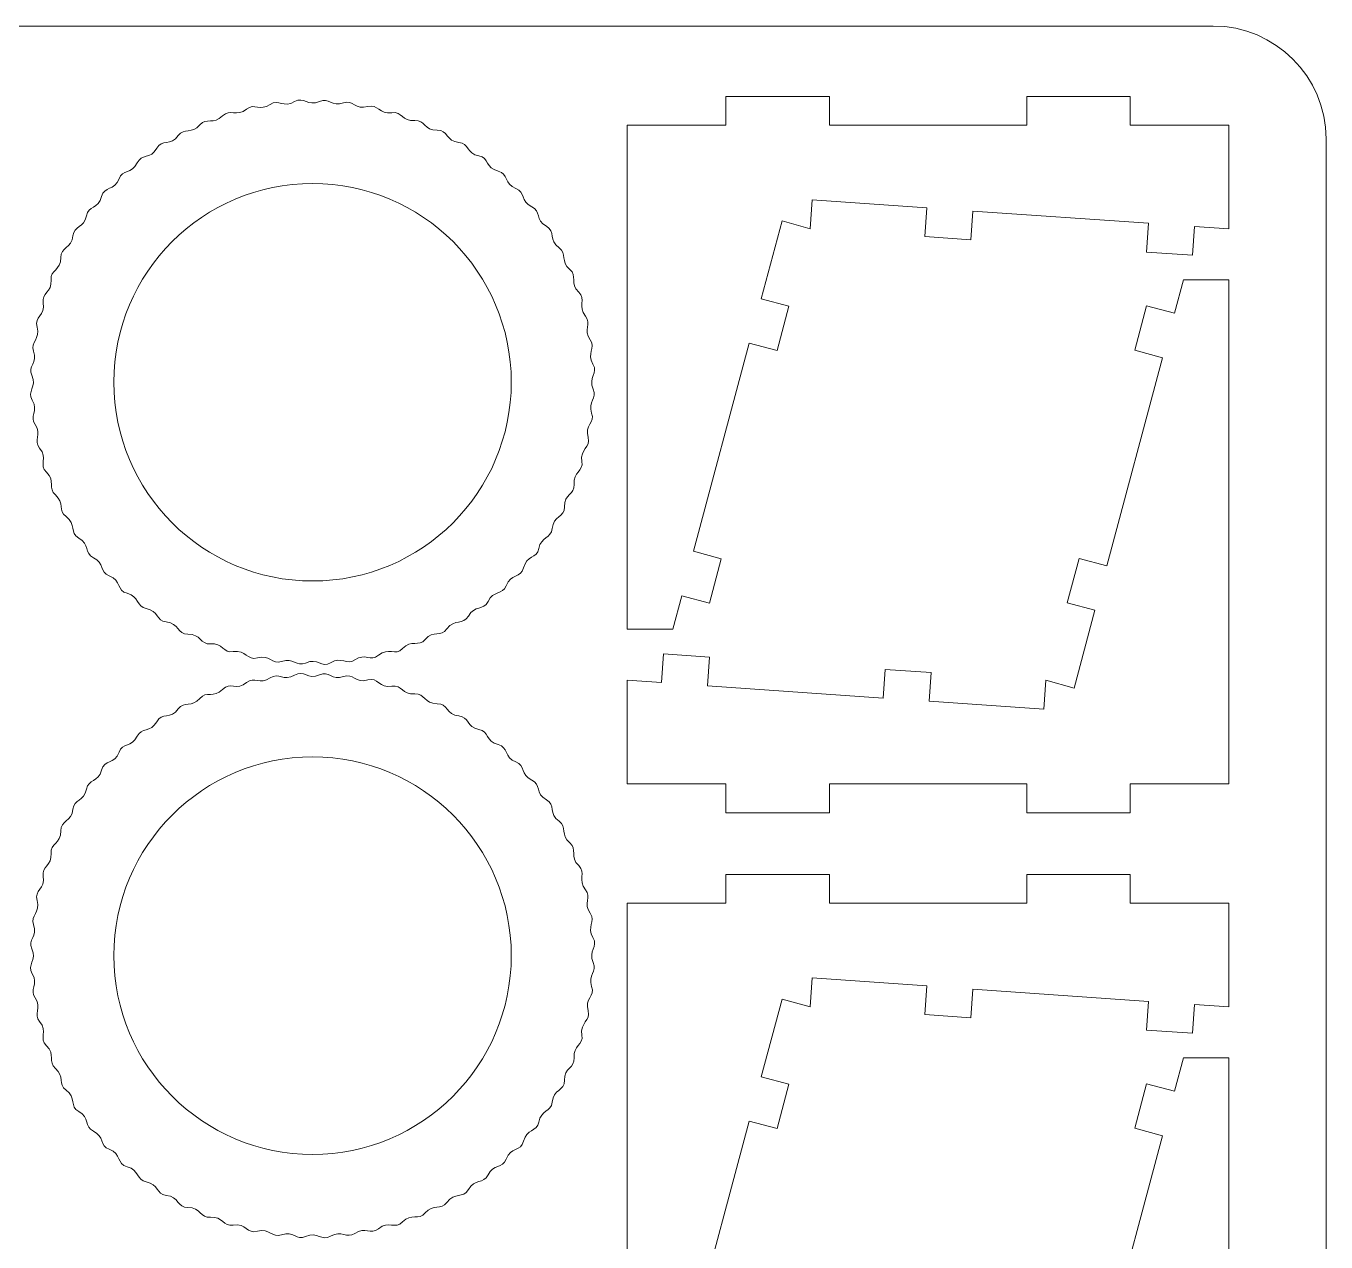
# Model space of a CAD drawing. Header units: centimetres. Extents: x -115 to 36, y 62 to 130.
# Drawn here: x -92.77 to -78.35, y 116.61 to 130.08 of the extents above; entities that cross this region are included whole.
import ezdxf

# ---------------------------------------------------------------- set-up
doc = ezdxf.new("R2010")
doc.units = ezdxf.units.CM
doc.header["$MEASUREMENT"] = 0
doc.layers.add('Camada 1', color=7, linetype='Continuous')

msp = doc.modelspace()

# ---------------------------------------------------------------- linework, layer by layer
at = {"layer": 'Camada 1', "lineweight": 9}
for points, knots in [([(-114.586, 128.83106), (-114.586, 129.51825), (-114.02377, 130.08052), (-113.33658, 130.08052), (-113.33658, 130.08052), (-113.33658, 130.08052), (-79.60186, 130.08052), (-79.60186, 130.08052), (-79.60186, 130.08052), (-78.91467, 130.08052), (-78.3524, 129.51825), (-78.3524, 128.83106), (-78.3524, 128.83106), (-78.3524, 128.83106), (-78.3524, 76.35485), (-78.3524, 76.35485), (-78.3524, 76.35485), (-78.3524, 75.66762), (-78.91467, 75.1054), (-79.60186, 75.1054), (-79.60186, 75.1054), (-79.60186, 75.1054), (-113.33658, 75.1054), (-113.33658, 75.1054), (-113.33658, 75.1054), (-114.02377, 75.1054), (-114.586, 75.66762), (-114.586, 76.35485), (-114.586, 76.35485), (-114.586, 76.35485), (-114.586, 128.83106), (-114.586, 128.83106)], [0, 0, 0, 0, 0.11111111, 0.11111111, 0.11111111, 0.11111111, 0.22222222, 0.22222222, 0.22222222, 0.22222222, 0.33333333, 0.33333333, 0.33333333, 0.33333333, 0.44444444, 0.44444444, 0.44444444, 0.44444444, 0.55555556, 0.55555556, 0.55555556, 0.55555556, 0.66666667, 0.66666667, 0.66666667, 0.66666667, 0.77777778, 0.77777778, 0.77777778, 0.77777778, 1, 1, 1, 1]), ([(-92.48792, 127.2658), (-92.49752, 127.37977), (-92.37721, 127.37175), (-92.38047, 127.51479), (-92.38047, 127.51479), (-92.38321, 127.63487), (-92.25832, 127.61116), (-92.24468, 127.75639), (-92.24468, 127.75639), (-92.23403, 127.86987), (-92.12094, 127.83966), (-92.09603, 127.97768), (-92.09603, 127.97768), (-92.07561, 128.09084), (-91.96167, 128.05066), (-91.92785, 128.19018), (-91.92785, 128.19018), (-91.89947, 128.30725), (-91.78478, 128.25171), (-91.73417, 128.38852), (-91.73417, 128.38852), (-91.69464, 128.49537), (-91.593, 128.43708), (-91.5333, 128.56389), (-91.5333, 128.56389), (-91.48436, 128.66783), (-91.38452, 128.59969), (-91.31581, 128.72568), (-91.31581, 128.72568), (-91.2583, 128.83113), (-91.16185, 128.74844), (-91.0773, 128.86731), (-91.0773, 128.86731), (-91.01145, 128.95989), (-90.92866, 128.87781), (-90.83795, 128.9847), (-90.83795, 128.9847), (-90.7638, 129.07207), (-90.68486, 128.98073), (-90.58604, 129.08446), (-90.58604, 129.08446), (-90.50304, 129.17159), (-90.43144, 129.0663), (-90.31911, 129.15944), (-90.31911, 129.15944), (-90.23167, 129.23195), (-90.17262, 129.13128), (-90.05739, 129.21099), (-90.05739, 129.21099), (-89.96325, 129.27611), (-89.91055, 129.16773), (-89.78826, 129.2422), (-89.78826, 129.2422), (-89.68544, 129.30481), (-89.64368, 129.1845), (-89.5111, 129.24545), (-89.5111, 129.24545), (-89.40831, 129.2927), (-89.37602, 129.18041), (-89.24498, 129.22748), (-89.24498, 129.22748), (-89.13719, 129.2662), (-89.11429, 129.14779), (-88.97674, 129.18807), (-88.97674, 129.18807), (-88.86149, 129.22182), (-88.85182, 129.09493), (-88.70825, 129.11943), (-88.70825, 129.11943), (-88.59596, 129.13859), (-88.59562, 129.02144), (-88.45596, 129.03316), (-88.45596, 129.03316), (-88.3419, 129.04273), (-88.34998, 128.9224), (-88.20701, 128.92571), (-88.20701, 128.92571), (-88.08687, 128.92849), (-88.11056, 128.80352), (-87.96537, 128.78996), (-87.96537, 128.78996), (-87.852, 128.77937), (-87.88216, 128.66625), (-87.74408, 128.64132), (-87.74408, 128.64132), (-87.63099, 128.6209), (-87.67102, 128.50692), (-87.53153, 128.47309), (-87.53153, 128.47309), (-87.41448, 128.4447), (-87.47008, 128.33012), (-87.3332, 128.27941), (-87.3332, 128.27941), (-87.22632, 128.23981), (-87.28477, 128.13831), (-87.15783, 128.07854), (-87.15783, 128.07854), (-87.05397, 128.02964), (-87.12198, 127.92971), (-86.99608, 127.86105), (-86.99608, 127.86105), (-86.89062, 127.80354), (-86.97333, 127.70713), (-86.85441, 127.62255), (-86.85441, 127.62255), (-86.76195, 127.55679), (-86.84388, 127.47384), (-86.73706, 127.38315), (-86.73706, 127.38315), (-86.64959, 127.30888), (-86.74111, 127.23019), (-86.6373, 127.13128), (-86.6373, 127.13128), (-86.55023, 127.04832), (-86.65546, 126.97657), (-86.56232, 126.86435), (-86.56232, 126.86435), (-86.48974, 126.7769), (-86.59056, 126.71799), (-86.51077, 126.60263), (-86.51077, 126.60263), (-86.44561, 126.50841), (-86.55405, 126.45588), (-86.47956, 126.33351), (-86.47956, 126.33351), (-86.41695, 126.23066), (-86.53726, 126.18895), (-86.47631, 126.05635), (-86.47631, 126.05635), (-86.429, 125.95344), (-86.54137, 125.92144), (-86.49428, 125.79018), (-86.49428, 125.79018), (-86.45564, 125.68246), (-86.57379, 125.6594), (-86.53365, 125.52195), (-86.53365, 125.52195), (-86.49995, 125.40656), (-86.62685, 125.39724), (-86.60233, 125.25354), (-86.60233, 125.25354), (-86.58315, 125.14113), (-86.70034, 125.14106), (-86.6886, 125.00116), (-86.6886, 125.00116), (-86.67903, 124.88716), (-86.79919, 124.89531), (-86.79601, 124.75221), (-86.79601, 124.75221), (-86.79334, 124.63207), (-86.91824, 124.65582), (-86.9318, 124.51066), (-86.9318, 124.51066), (-86.9424, 124.39713), (-87.05556, 124.42747), (-87.08044, 124.28932), (-87.08044, 124.28932), (-87.10079, 124.17633), (-87.21485, 124.21624), (-87.24866, 124.07678), (-87.24866, 124.07678), (-87.27701, 123.95984), (-87.39178, 124.01522), (-87.44235, 123.87849), (-87.44235, 123.87849), (-87.4819, 123.77153), (-87.58332, 123.83012), (-87.64317, 123.70311), (-87.64317, 123.70311), (-87.69214, 123.59919), (-87.79191, 123.66733), (-87.86071, 123.54132), (-87.86071, 123.54132), (-87.91825, 123.43594), (-88.01459, 123.51861), (-88.09917, 123.39969), (-88.09917, 123.39969), (-88.16495, 123.3072), (-88.24783, 123.3892), (-88.33861, 123.2823), (-88.33861, 123.2823), (-88.41285, 123.19487), (-88.49143, 123.28644), (-88.59048, 123.18254), (-88.59048, 123.18254), (-88.67347, 123.09548), (-88.74507, 123.20072), (-88.85741, 123.10757), (-88.85741, 123.10757), (-88.94488, 123.03504), (-89.00375, 123.1358), (-89.11913, 123.05602), (-89.11913, 123.05602), (-89.21333, 122.99088), (-89.26581, 123.09936), (-89.38825, 123.02481), (-89.38825, 123.02481), (-89.49098, 122.96225), (-89.53273, 123.08245), (-89.66541, 123.02155), (-89.66541, 123.02155), (-89.76838, 122.97429), (-89.80019, 123.08666), (-89.93154, 123.03952), (-89.93154, 123.03952), (-90.03922, 123.00087), (-90.06244, 123.11906), (-90.19977, 123.07894), (-90.19977, 123.07894), (-90.31517, 123.04523), (-90.32448, 123.17208), (-90.46822, 123.14757), (-90.46822, 123.14757), (-90.58058, 123.12841), (-90.58061, 123.2455), (-90.72056, 123.23384), (-90.72056, 123.23384), (-90.83464, 123.22434), (-90.82655, 123.34455), (-90.96955, 123.34129), (-90.96955, 123.34129), (-91.08965, 123.33855), (-91.06588, 123.46345), (-91.2111, 123.47708), (-91.2111, 123.47708), (-91.32462, 123.48774), (-91.29423, 123.60079), (-91.4324, 123.62568), (-91.4324, 123.62568), (-91.54541, 123.64604), (-91.50552, 123.7601), (-91.64494, 123.79391), (-91.64494, 123.79391), (-91.76197, 123.82229), (-91.7064, 123.93695), (-91.84327, 123.98759), (-91.84327, 123.98759), (-91.95017, 124.02714), (-91.89174, 124.12869), (-92.01864, 124.18846), (-92.01864, 124.18846), (-92.12257, 124.23741), (-92.05445, 124.33721), (-92.18044, 124.40595), (-92.18044, 124.40595), (-92.28581, 124.46344), (-92.20311, 124.55979), (-92.32207, 124.64442), (-92.32207, 124.64442), (-92.41459, 124.71024), (-92.33248, 124.79301), (-92.43946, 124.88385), (-92.43946, 124.88385), (-92.52685, 124.95806), (-92.43534, 125.03667), (-92.53922, 125.13572), (-92.53922, 125.13572), (-92.62626, 125.21871), (-92.52098, 125.29031), (-92.61419, 125.40265), (-92.61419, 125.40265), (-92.68675, 125.4901), (-92.58591, 125.54893), (-92.66574, 125.66437), (-92.66574, 125.66437), (-92.73085, 125.75853), (-92.62243, 125.81123), (-92.69695, 125.93354), (-92.69695, 125.93354), (-92.75956, 126.0363), (-92.6392, 126.07818), (-92.70017, 126.21066), (-92.70017, 126.21066), (-92.74755, 126.31361), (-92.63507, 126.3454), (-92.68224, 126.47678), (-92.68224, 126.47678), (-92.72091, 126.58449), (-92.60264, 126.60747), (-92.64282, 126.74506), (-92.64282, 126.74506), (-92.67649, 126.86037), (-92.54973, 126.86965), (-92.57419, 127.01351), (-92.57419, 127.01351), (-92.59329, 127.12588), (-92.47623, 127.12588), (-92.48792, 127.2658)], [0, 0, 0, 0, 0.01369863, 0.01369863, 0.01369863, 0.01369863, 0.02739726, 0.02739726, 0.02739726, 0.02739726, 0.04109589, 0.04109589, 0.04109589, 0.04109589, 0.05479452, 0.05479452, 0.05479452, 0.05479452, 0.06849315, 0.06849315, 0.06849315, 0.06849315, 0.08219178, 0.08219178, 0.08219178, 0.08219178, 0.09589041, 0.09589041, 0.09589041, 0.09589041, 0.10958904, 0.10958904, 0.10958904, 0.10958904, 0.12328767, 0.12328767, 0.12328767, 0.12328767, 0.1369863, 0.1369863, 0.1369863, 0.1369863, 0.15068493, 0.15068493, 0.15068493, 0.15068493, 0.16438356, 0.16438356, 0.16438356, 0.16438356, 0.17808219, 0.17808219, 0.17808219, 0.17808219, 0.19178082, 0.19178082, 0.19178082, 0.19178082, 0.20547945, 0.20547945, 0.20547945, 0.20547945, 0.21917808, 0.21917808, 0.21917808, 0.21917808, 0.23287671, 0.23287671, 0.23287671, 0.23287671, 0.24657534, 0.24657534, 0.24657534, 0.24657534, 0.26027397, 0.26027397, 0.26027397, 0.26027397, 0.2739726, 0.2739726, 0.2739726, 0.2739726, 0.28767123, 0.28767123, 0.28767123, 0.28767123, 0.30136986, 0.30136986, 0.30136986, 0.30136986, 0.31506849, 0.31506849, 0.31506849, 0.31506849, 0.32876712, 0.32876712, 0.32876712, 0.32876712, 0.34246575, 0.34246575, 0.34246575, 0.34246575, 0.35616438, 0.35616438, 0.35616438, 0.35616438, 0.36986301, 0.36986301, 0.36986301, 0.36986301, 0.38356164, 0.38356164, 0.38356164, 0.38356164, 0.39726027, 0.39726027, 0.39726027, 0.39726027, 0.4109589, 0.4109589, 0.4109589, 0.4109589, 0.42465753, 0.42465753, 0.42465753, 0.42465753, 0.43835616, 0.43835616, 0.43835616, 0.43835616, 0.45205479, 0.45205479, 0.45205479, 0.45205479, 0.46575342, 0.46575342, 0.46575342, 0.46575342, 0.47945205, 0.47945205, 0.47945205, 0.47945205, 0.49315068, 0.49315068, 0.49315068, 0.49315068, 0.50684932, 0.50684932, 0.50684932, 0.50684932, 0.52054795, 0.52054795, 0.52054795, 0.52054795, 0.53424658, 0.53424658, 0.53424658, 0.53424658, 0.54794521, 0.54794521, 0.54794521, 0.54794521, 0.56164384, 0.56164384, 0.56164384, 0.56164384, 0.57534247, 0.57534247, 0.57534247, 0.57534247, 0.5890411, 0.5890411, 0.5890411, 0.5890411, 0.60273973, 0.60273973, 0.60273973, 0.60273973, 0.61643836, 0.61643836, 0.61643836, 0.61643836, 0.63013699, 0.63013699, 0.63013699, 0.63013699, 0.64383562, 0.64383562, 0.64383562, 0.64383562, 0.65753425, 0.65753425, 0.65753425, 0.65753425, 0.67123288, 0.67123288, 0.67123288, 0.67123288, 0.68493151, 0.68493151, 0.68493151, 0.68493151, 0.69863014, 0.69863014, 0.69863014, 0.69863014, 0.71232877, 0.71232877, 0.71232877, 0.71232877, 0.7260274, 0.7260274, 0.7260274, 0.7260274, 0.73972603, 0.73972603, 0.73972603, 0.73972603, 0.75342466, 0.75342466, 0.75342466, 0.75342466, 0.76712329, 0.76712329, 0.76712329, 0.76712329, 0.78082192, 0.78082192, 0.78082192, 0.78082192, 0.79452055, 0.79452055, 0.79452055, 0.79452055, 0.80821918, 0.80821918, 0.80821918, 0.80821918, 0.82191781, 0.82191781, 0.82191781, 0.82191781, 0.83561644, 0.83561644, 0.83561644, 0.83561644, 0.84931507, 0.84931507, 0.84931507, 0.84931507, 0.8630137, 0.8630137, 0.8630137, 0.8630137, 0.87671233, 0.87671233, 0.87671233, 0.87671233, 0.89041096, 0.89041096, 0.89041096, 0.89041096, 0.90410959, 0.90410959, 0.90410959, 0.90410959, 0.91780822, 0.91780822, 0.91780822, 0.91780822, 0.93150685, 0.93150685, 0.93150685, 0.93150685, 0.94520548, 0.94520548, 0.94520548, 0.94520548, 0.95890411, 0.95890411, 0.95890411, 0.95890411, 0.97260274, 0.97260274, 0.97260274, 0.97260274, 1, 1, 1, 1]), ([(-84.74623, 126.56569), (-84.74623, 126.56569), (-85.36419, 124.25949), (-85.36419, 124.25949), (-85.36419, 124.25949), (-85.36419, 124.25949), (-85.05646, 124.17702), (-85.05646, 124.17702), (-85.05646, 124.17702), (-85.05646, 124.17702), (-85.1884, 123.68462), (-85.1884, 123.68462), (-85.1884, 123.68462), (-85.1884, 123.68462), (-85.49614, 123.76708), (-85.49614, 123.76708), (-85.49614, 123.76708), (-85.49614, 123.76708), (-85.59509, 123.39782), (-85.59509, 123.39782), (-85.59509, 123.39782), (-85.59509, 123.39782), (-86.10006, 123.39782), (-86.10006, 123.39782), (-86.10006, 123.39782), (-86.10006, 123.39782), (-86.10006, 128.98244), (-86.10006, 128.98244), (-86.10006, 128.98244), (-86.10006, 128.98244), (-85.00584, 128.98244), (-85.00584, 128.98244), (-85.00584, 128.98244), (-85.00584, 128.98244), (-85.00584, 129.30104), (-85.00584, 129.30104), (-85.00584, 129.30104), (-85.00584, 129.30104), (-83.85885, 129.30104), (-83.85885, 129.30104), (-83.85885, 129.30104), (-83.85885, 129.30104), (-83.85885, 128.98244), (-83.85885, 128.98244), (-83.85885, 128.98244), (-83.85885, 128.98244), (-81.67037, 128.98244), (-81.67037, 128.98244), (-81.67037, 128.98244), (-81.67037, 128.98244), (-81.67037, 129.30104), (-81.67037, 129.30104), (-81.67037, 129.30104), (-81.67037, 129.30104), (-80.52338, 129.30104), (-80.52338, 129.30104), (-80.52338, 129.30104), (-80.52338, 129.30104), (-80.52338, 128.98244), (-80.52338, 128.98244), (-80.52338, 128.98244), (-80.52338, 128.98244), (-79.42917, 128.98244), (-79.42917, 128.98244), (-79.42917, 128.98244), (-79.42917, 128.98244), (-79.42917, 127.83177), (-79.42917, 127.83177), (-79.42917, 127.83177), (-79.42917, 127.83177), (-79.81052, 127.85846), (-79.81052, 127.85846), (-79.81052, 127.85846), (-79.81052, 127.85846), (-79.83277, 127.54061), (-79.83277, 127.54061), (-79.83277, 127.54061), (-79.83277, 127.54061), (-80.34129, 127.57618), (-80.34129, 127.57618), (-80.34129, 127.57618), (-80.34129, 127.57618), (-80.31904, 127.89402), (-80.31904, 127.89402), (-80.31904, 127.89402), (-80.31904, 127.89402), (-82.26859, 128.03032), (-82.26859, 128.03032), (-82.26859, 128.03032), (-82.26859, 128.03032), (-82.29079, 127.71252), (-82.29079, 127.71252), (-82.29079, 127.71252), (-82.29079, 127.71252), (-82.79935, 127.74808), (-82.79935, 127.74808), (-82.79935, 127.74808), (-82.79935, 127.74808), (-82.77711, 128.06588), (-82.77711, 128.06588), (-82.77711, 128.06588), (-82.77711, 128.06588), (-84.04843, 128.15477), (-84.04843, 128.15477), (-84.04843, 128.15477), (-84.04843, 128.15477), (-84.07101, 127.83177), (-84.07101, 127.83177), (-84.07101, 127.83177), (-84.07101, 127.83177), (-84.38344, 127.91977), (-84.38344, 127.91977), (-84.38344, 127.91977), (-84.38344, 127.91977), (-84.61433, 127.0581), (-84.61433, 127.0581), (-84.61433, 127.0581), (-84.61433, 127.0581), (-84.30656, 126.97564), (-84.30656, 126.97564), (-84.30656, 126.97564), (-84.30656, 126.97564), (-84.4385, 126.48323), (-84.4385, 126.48323), (-84.4385, 126.48323), (-84.4385, 126.48323), (-84.74623, 126.56569), (-84.74623, 126.56569)], [0, 0, 0, 0, 0.03030303, 0.03030303, 0.03030303, 0.03030303, 0.06060606, 0.06060606, 0.06060606, 0.06060606, 0.09090909, 0.09090909, 0.09090909, 0.09090909, 0.12121212, 0.12121212, 0.12121212, 0.12121212, 0.15151515, 0.15151515, 0.15151515, 0.15151515, 0.18181818, 0.18181818, 0.18181818, 0.18181818, 0.21212121, 0.21212121, 0.21212121, 0.21212121, 0.24242424, 0.24242424, 0.24242424, 0.24242424, 0.27272727, 0.27272727, 0.27272727, 0.27272727, 0.3030303, 0.3030303, 0.3030303, 0.3030303, 0.33333333, 0.33333333, 0.33333333, 0.33333333, 0.36363636, 0.36363636, 0.36363636, 0.36363636, 0.39393939, 0.39393939, 0.39393939, 0.39393939, 0.42424242, 0.42424242, 0.42424242, 0.42424242, 0.45454545, 0.45454545, 0.45454545, 0.45454545, 0.48484848, 0.48484848, 0.48484848, 0.48484848, 0.51515152, 0.51515152, 0.51515152, 0.51515152, 0.54545455, 0.54545455, 0.54545455, 0.54545455, 0.57575758, 0.57575758, 0.57575758, 0.57575758, 0.60606061, 0.60606061, 0.60606061, 0.60606061, 0.63636364, 0.63636364, 0.63636364, 0.63636364, 0.66666667, 0.66666667, 0.66666667, 0.66666667, 0.6969697, 0.6969697, 0.6969697, 0.6969697, 0.72727273, 0.72727273, 0.72727273, 0.72727273, 0.75757576, 0.75757576, 0.75757576, 0.75757576, 0.78787879, 0.78787879, 0.78787879, 0.78787879, 0.81818182, 0.81818182, 0.81818182, 0.81818182, 0.84848485, 0.84848485, 0.84848485, 0.84848485, 0.87878788, 0.87878788, 0.87878788, 0.87878788, 0.90909091, 0.90909091, 0.90909091, 0.90909091, 0.93939394, 0.93939394, 0.93939394, 0.93939394, 1, 1, 1, 1]), ([(-89.58824, 123.93071), (-90.80484, 123.93071), (-91.79105, 124.91692), (-91.79105, 126.13352), (-91.79105, 126.13352), (-91.79105, 127.35008), (-90.80484, 128.33633), (-89.58824, 128.33633), (-89.58824, 128.33633), (-88.37168, 128.33633), (-87.38543, 127.35008), (-87.38543, 126.13352), (-87.38543, 126.13352), (-87.38543, 124.91692), (-88.37168, 123.93071), (-89.58824, 123.93071)], [0, 0, 0, 0, 0.2, 0.2, 0.2, 0.2, 0.4, 0.4, 0.4, 0.4, 0.6, 0.6, 0.6, 0.6, 1, 1, 1, 1]), ([(-80.78295, 124.0982), (-80.78295, 124.0982), (-80.16503, 126.40441), (-80.16503, 126.40441), (-80.16503, 126.40441), (-80.16503, 126.40441), (-80.47276, 126.48687), (-80.47276, 126.48687), (-80.47276, 126.48687), (-80.47276, 126.48687), (-80.34082, 126.97928), (-80.34082, 126.97928), (-80.34082, 126.97928), (-80.34082, 126.97928), (-80.03309, 126.89681), (-80.03309, 126.89681), (-80.03309, 126.89681), (-80.03309, 126.89681), (-79.93413, 127.26612), (-79.93413, 127.26612), (-79.93413, 127.26612), (-79.93413, 127.26612), (-79.42917, 127.26612), (-79.42917, 127.26612), (-79.42917, 127.26612), (-79.42917, 127.26612), (-79.42917, 121.68145), (-79.42917, 121.68145), (-79.42917, 121.68145), (-79.42917, 121.68145), (-80.52338, 121.68145), (-80.52338, 121.68145), (-80.52338, 121.68145), (-80.52338, 121.68145), (-80.52338, 121.36285), (-80.52338, 121.36285), (-80.52338, 121.36285), (-80.52338, 121.36285), (-81.67037, 121.36285), (-81.67037, 121.36285), (-81.67037, 121.36285), (-81.67037, 121.36285), (-81.67037, 121.68145), (-81.67037, 121.68145), (-81.67037, 121.68145), (-81.67037, 121.68145), (-83.85885, 121.68145), (-83.85885, 121.68145), (-83.85885, 121.68145), (-83.85885, 121.68145), (-83.85885, 121.36285), (-83.85885, 121.36285), (-83.85885, 121.36285), (-83.85885, 121.36285), (-85.00584, 121.36285), (-85.00584, 121.36285), (-85.00584, 121.36285), (-85.00584, 121.36285), (-85.00584, 121.68145), (-85.00584, 121.68145), (-85.00584, 121.68145), (-85.00584, 121.68145), (-86.10006, 121.68145), (-86.10006, 121.68145), (-86.10006, 121.68145), (-86.10006, 121.68145), (-86.10006, 122.83212), (-86.10006, 122.83212), (-86.10006, 122.83212), (-86.10006, 122.83212), (-85.71866, 122.80544), (-85.71866, 122.80544), (-85.71866, 122.80544), (-85.71866, 122.80544), (-85.69646, 123.12328), (-85.69646, 123.12328), (-85.69646, 123.12328), (-85.69646, 123.12328), (-85.18794, 123.08771), (-85.18794, 123.08771), (-85.18794, 123.08771), (-85.18794, 123.08771), (-85.21014, 122.76992), (-85.21014, 122.76992), (-85.21014, 122.76992), (-85.21014, 122.76992), (-83.26064, 122.63358), (-83.26064, 122.63358), (-83.26064, 122.63358), (-83.26064, 122.63358), (-83.23839, 122.95138), (-83.23839, 122.95138), (-83.23839, 122.95138), (-83.23839, 122.95138), (-82.72987, 122.91585), (-82.72987, 122.91585), (-82.72987, 122.91585), (-82.72987, 122.91585), (-82.75212, 122.59801), (-82.75212, 122.59801), (-82.75212, 122.59801), (-82.75212, 122.59801), (-81.48079, 122.50912), (-81.48079, 122.50912), (-81.48079, 122.50912), (-81.48079, 122.50912), (-81.45821, 122.83212), (-81.45821, 122.83212), (-81.45821, 122.83212), (-81.45821, 122.83212), (-81.14578, 122.74412), (-81.14578, 122.74412), (-81.14578, 122.74412), (-81.14578, 122.74412), (-80.91489, 123.60583), (-80.91489, 123.60583), (-80.91489, 123.60583), (-80.91489, 123.60583), (-81.22262, 123.68825), (-81.22262, 123.68825), (-81.22262, 123.68825), (-81.22262, 123.68825), (-81.09072, 124.18066), (-81.09072, 124.18066), (-81.09072, 124.18066), (-81.09072, 124.18066), (-80.78295, 124.0982), (-80.78295, 124.0982)], [0, 0, 0, 0, 0.03030303, 0.03030303, 0.03030303, 0.03030303, 0.06060606, 0.06060606, 0.06060606, 0.06060606, 0.09090909, 0.09090909, 0.09090909, 0.09090909, 0.12121212, 0.12121212, 0.12121212, 0.12121212, 0.15151515, 0.15151515, 0.15151515, 0.15151515, 0.18181818, 0.18181818, 0.18181818, 0.18181818, 0.21212121, 0.21212121, 0.21212121, 0.21212121, 0.24242424, 0.24242424, 0.24242424, 0.24242424, 0.27272727, 0.27272727, 0.27272727, 0.27272727, 0.3030303, 0.3030303, 0.3030303, 0.3030303, 0.33333333, 0.33333333, 0.33333333, 0.33333333, 0.36363636, 0.36363636, 0.36363636, 0.36363636, 0.39393939, 0.39393939, 0.39393939, 0.39393939, 0.42424242, 0.42424242, 0.42424242, 0.42424242, 0.45454545, 0.45454545, 0.45454545, 0.45454545, 0.48484848, 0.48484848, 0.48484848, 0.48484848, 0.51515152, 0.51515152, 0.51515152, 0.51515152, 0.54545455, 0.54545455, 0.54545455, 0.54545455, 0.57575758, 0.57575758, 0.57575758, 0.57575758, 0.60606061, 0.60606061, 0.60606061, 0.60606061, 0.63636364, 0.63636364, 0.63636364, 0.63636364, 0.66666667, 0.66666667, 0.66666667, 0.66666667, 0.6969697, 0.6969697, 0.6969697, 0.6969697, 0.72727273, 0.72727273, 0.72727273, 0.72727273, 0.75757576, 0.75757576, 0.75757576, 0.75757576, 0.78787879, 0.78787879, 0.78787879, 0.78787879, 0.81818182, 0.81818182, 0.81818182, 0.81818182, 0.84848485, 0.84848485, 0.84848485, 0.84848485, 0.87878788, 0.87878788, 0.87878788, 0.87878788, 0.90909091, 0.90909091, 0.90909091, 0.90909091, 0.93939394, 0.93939394, 0.93939394, 0.93939394, 1, 1, 1, 1]), ([(-92.48792, 120.91113), (-92.49752, 121.0251), (-92.37721, 121.01708), (-92.38047, 121.16012), (-92.38047, 121.16012), (-92.38321, 121.2802), (-92.25832, 121.25649), (-92.24468, 121.40172), (-92.24468, 121.40172), (-92.23403, 121.5152), (-92.12094, 121.48499), (-92.09603, 121.62301), (-92.09603, 121.62301), (-92.07561, 121.73617), (-91.96167, 121.69599), (-91.92785, 121.83551), (-91.92785, 121.83551), (-91.89947, 121.95258), (-91.78478, 121.89704), (-91.73417, 122.03385), (-91.73417, 122.03385), (-91.69464, 122.1407), (-91.593, 122.08241), (-91.5333, 122.20922), (-91.5333, 122.20922), (-91.48436, 122.31316), (-91.38452, 122.24502), (-91.31581, 122.37101), (-91.31581, 122.37101), (-91.2583, 122.47646), (-91.16185, 122.39377), (-91.0773, 122.51264), (-91.0773, 122.51264), (-91.01145, 122.60522), (-90.92866, 122.52314), (-90.83795, 122.63003), (-90.83795, 122.63003), (-90.7638, 122.7174), (-90.68486, 122.62606), (-90.58604, 122.72979), (-90.58604, 122.72979), (-90.50304, 122.81692), (-90.43144, 122.71163), (-90.31911, 122.80477), (-90.31911, 122.80477), (-90.23167, 122.87728), (-90.17262, 122.77661), (-90.05739, 122.85632), (-90.05739, 122.85632), (-89.96325, 122.92144), (-89.91055, 122.81306), (-89.78826, 122.88753), (-89.78826, 122.88753), (-89.68544, 122.95014), (-89.64368, 122.82983), (-89.5111, 122.89078), (-89.5111, 122.89078), (-89.40831, 122.93803), (-89.37602, 122.82574), (-89.24498, 122.87281), (-89.24498, 122.87281), (-89.13719, 122.91153), (-89.11429, 122.79312), (-88.97674, 122.8334), (-88.97674, 122.8334), (-88.86149, 122.86715), (-88.85182, 122.74026), (-88.70825, 122.76476), (-88.70825, 122.76476), (-88.59596, 122.78392), (-88.59562, 122.66677), (-88.45596, 122.67849), (-88.45596, 122.67849), (-88.3419, 122.68806), (-88.34998, 122.56773), (-88.20701, 122.57104), (-88.20701, 122.57104), (-88.08687, 122.57382), (-88.11056, 122.44885), (-87.96537, 122.43529), (-87.96537, 122.43529), (-87.852, 122.4247), (-87.88216, 122.31158), (-87.74408, 122.28665), (-87.74408, 122.28665), (-87.63099, 122.26623), (-87.67102, 122.15225), (-87.53153, 122.11842), (-87.53153, 122.11842), (-87.41448, 122.09003), (-87.47008, 121.97545), (-87.3332, 121.92474), (-87.3332, 121.92474), (-87.22632, 121.88514), (-87.28477, 121.78364), (-87.15783, 121.72387), (-87.15783, 121.72387), (-87.05397, 121.67497), (-87.12198, 121.57504), (-86.99608, 121.50638), (-86.99608, 121.50638), (-86.89062, 121.44887), (-86.97333, 121.35246), (-86.85441, 121.26788), (-86.85441, 121.26788), (-86.76195, 121.20212), (-86.84388, 121.11917), (-86.73706, 121.02848), (-86.73706, 121.02848), (-86.64959, 120.95421), (-86.74111, 120.87552), (-86.6373, 120.77661), (-86.6373, 120.77661), (-86.55023, 120.69365), (-86.65546, 120.6219), (-86.56232, 120.50968), (-86.56232, 120.50968), (-86.48974, 120.42223), (-86.59056, 120.36332), (-86.51077, 120.24796), (-86.51077, 120.24796), (-86.44561, 120.15374), (-86.55405, 120.10121), (-86.47956, 119.97884), (-86.47956, 119.97884), (-86.41695, 119.87599), (-86.53726, 119.83428), (-86.47631, 119.70168), (-86.47631, 119.70168), (-86.429, 119.59877), (-86.54137, 119.56677), (-86.49428, 119.43551), (-86.49428, 119.43551), (-86.45564, 119.32779), (-86.57379, 119.30473), (-86.53365, 119.16728), (-86.53365, 119.16728), (-86.49995, 119.05189), (-86.62685, 119.04257), (-86.60233, 118.89887), (-86.60233, 118.89887), (-86.58315, 118.78646), (-86.70034, 118.78639), (-86.6886, 118.64649), (-86.6886, 118.64649), (-86.67903, 118.53249), (-86.79919, 118.54064), (-86.79601, 118.39754), (-86.79601, 118.39754), (-86.79334, 118.2774), (-86.91824, 118.30115), (-86.9318, 118.15599), (-86.9318, 118.15599), (-86.9424, 118.04246), (-87.05556, 118.0728), (-87.08044, 117.93465), (-87.08044, 117.93465), (-87.10079, 117.82166), (-87.21485, 117.86157), (-87.24866, 117.72211), (-87.24866, 117.72211), (-87.27701, 117.60517), (-87.39178, 117.66055), (-87.44235, 117.52382), (-87.44235, 117.52382), (-87.4819, 117.41686), (-87.58332, 117.47545), (-87.64317, 117.34844), (-87.64317, 117.34844), (-87.69214, 117.24452), (-87.79191, 117.31266), (-87.86071, 117.18665), (-87.86071, 117.18665), (-87.91825, 117.08127), (-88.01459, 117.16394), (-88.09917, 117.04502), (-88.09917, 117.04502), (-88.16495, 116.95253), (-88.24783, 117.03453), (-88.33861, 116.92763), (-88.33861, 116.92763), (-88.41285, 116.8402), (-88.49143, 116.93177), (-88.59048, 116.82787), (-88.59048, 116.82787), (-88.67347, 116.74081), (-88.74507, 116.84605), (-88.85741, 116.7529), (-88.85741, 116.7529), (-88.94488, 116.68037), (-89.00375, 116.78113), (-89.11913, 116.70135), (-89.11913, 116.70135), (-89.21333, 116.63621), (-89.26581, 116.74469), (-89.38825, 116.67014), (-89.38825, 116.67014), (-89.49098, 116.60758), (-89.53273, 116.72778), (-89.66541, 116.66688), (-89.66541, 116.66688), (-89.76838, 116.61962), (-89.80019, 116.73199), (-89.93154, 116.68485), (-89.93154, 116.68485), (-90.03922, 116.6462), (-90.06244, 116.76439), (-90.19977, 116.72427), (-90.19977, 116.72427), (-90.31517, 116.69056), (-90.32448, 116.81741), (-90.46822, 116.7929), (-90.46822, 116.7929), (-90.58058, 116.77374), (-90.58061, 116.89083), (-90.72056, 116.87917), (-90.72056, 116.87917), (-90.83464, 116.86967), (-90.82655, 116.98988), (-90.96955, 116.98662), (-90.96955, 116.98662), (-91.08965, 116.98388), (-91.06588, 117.10878), (-91.2111, 117.12241), (-91.2111, 117.12241), (-91.32462, 117.13307), (-91.29423, 117.24612), (-91.4324, 117.27101), (-91.4324, 117.27101), (-91.54541, 117.29137), (-91.50552, 117.40543), (-91.64494, 117.43924), (-91.64494, 117.43924), (-91.76197, 117.46762), (-91.7064, 117.58228), (-91.84327, 117.63292), (-91.84327, 117.63292), (-91.95017, 117.67247), (-91.89174, 117.77402), (-92.01864, 117.83379), (-92.01864, 117.83379), (-92.12257, 117.88274), (-92.05445, 117.98254), (-92.18044, 118.05128), (-92.18044, 118.05128), (-92.28581, 118.10877), (-92.20311, 118.20512), (-92.32207, 118.28975), (-92.32207, 118.28975), (-92.41459, 118.35557), (-92.33248, 118.43834), (-92.43946, 118.52918), (-92.43946, 118.52918), (-92.52685, 118.60339), (-92.43534, 118.682), (-92.53922, 118.78105), (-92.53922, 118.78105), (-92.62626, 118.86404), (-92.52098, 118.93564), (-92.61419, 119.04798), (-92.61419, 119.04798), (-92.68675, 119.13543), (-92.58591, 119.19426), (-92.66574, 119.3097), (-92.66574, 119.3097), (-92.73085, 119.40386), (-92.62243, 119.45656), (-92.69695, 119.57887), (-92.69695, 119.57887), (-92.75956, 119.68163), (-92.6392, 119.72351), (-92.70017, 119.85599), (-92.70017, 119.85599), (-92.74755, 119.95894), (-92.63507, 119.99073), (-92.68224, 120.12211), (-92.68224, 120.12211), (-92.72091, 120.22982), (-92.60264, 120.2528), (-92.64282, 120.39039), (-92.64282, 120.39039), (-92.67649, 120.5057), (-92.54973, 120.51498), (-92.57419, 120.65884), (-92.57419, 120.65884), (-92.59329, 120.77121), (-92.47623, 120.77121), (-92.48792, 120.91113)], [0, 0, 0, 0, 0.01369863, 0.01369863, 0.01369863, 0.01369863, 0.02739726, 0.02739726, 0.02739726, 0.02739726, 0.04109589, 0.04109589, 0.04109589, 0.04109589, 0.05479452, 0.05479452, 0.05479452, 0.05479452, 0.06849315, 0.06849315, 0.06849315, 0.06849315, 0.08219178, 0.08219178, 0.08219178, 0.08219178, 0.09589041, 0.09589041, 0.09589041, 0.09589041, 0.10958904, 0.10958904, 0.10958904, 0.10958904, 0.12328767, 0.12328767, 0.12328767, 0.12328767, 0.1369863, 0.1369863, 0.1369863, 0.1369863, 0.15068493, 0.15068493, 0.15068493, 0.15068493, 0.16438356, 0.16438356, 0.16438356, 0.16438356, 0.17808219, 0.17808219, 0.17808219, 0.17808219, 0.19178082, 0.19178082, 0.19178082, 0.19178082, 0.20547945, 0.20547945, 0.20547945, 0.20547945, 0.21917808, 0.21917808, 0.21917808, 0.21917808, 0.23287671, 0.23287671, 0.23287671, 0.23287671, 0.24657534, 0.24657534, 0.24657534, 0.24657534, 0.26027397, 0.26027397, 0.26027397, 0.26027397, 0.2739726, 0.2739726, 0.2739726, 0.2739726, 0.28767123, 0.28767123, 0.28767123, 0.28767123, 0.30136986, 0.30136986, 0.30136986, 0.30136986, 0.31506849, 0.31506849, 0.31506849, 0.31506849, 0.32876712, 0.32876712, 0.32876712, 0.32876712, 0.34246575, 0.34246575, 0.34246575, 0.34246575, 0.35616438, 0.35616438, 0.35616438, 0.35616438, 0.36986301, 0.36986301, 0.36986301, 0.36986301, 0.38356164, 0.38356164, 0.38356164, 0.38356164, 0.39726027, 0.39726027, 0.39726027, 0.39726027, 0.4109589, 0.4109589, 0.4109589, 0.4109589, 0.42465753, 0.42465753, 0.42465753, 0.42465753, 0.43835616, 0.43835616, 0.43835616, 0.43835616, 0.45205479, 0.45205479, 0.45205479, 0.45205479, 0.46575342, 0.46575342, 0.46575342, 0.46575342, 0.47945205, 0.47945205, 0.47945205, 0.47945205, 0.49315068, 0.49315068, 0.49315068, 0.49315068, 0.50684932, 0.50684932, 0.50684932, 0.50684932, 0.52054795, 0.52054795, 0.52054795, 0.52054795, 0.53424658, 0.53424658, 0.53424658, 0.53424658, 0.54794521, 0.54794521, 0.54794521, 0.54794521, 0.56164384, 0.56164384, 0.56164384, 0.56164384, 0.57534247, 0.57534247, 0.57534247, 0.57534247, 0.5890411, 0.5890411, 0.5890411, 0.5890411, 0.60273973, 0.60273973, 0.60273973, 0.60273973, 0.61643836, 0.61643836, 0.61643836, 0.61643836, 0.63013699, 0.63013699, 0.63013699, 0.63013699, 0.64383562, 0.64383562, 0.64383562, 0.64383562, 0.65753425, 0.65753425, 0.65753425, 0.65753425, 0.67123288, 0.67123288, 0.67123288, 0.67123288, 0.68493151, 0.68493151, 0.68493151, 0.68493151, 0.69863014, 0.69863014, 0.69863014, 0.69863014, 0.71232877, 0.71232877, 0.71232877, 0.71232877, 0.7260274, 0.7260274, 0.7260274, 0.7260274, 0.73972603, 0.73972603, 0.73972603, 0.73972603, 0.75342466, 0.75342466, 0.75342466, 0.75342466, 0.76712329, 0.76712329, 0.76712329, 0.76712329, 0.78082192, 0.78082192, 0.78082192, 0.78082192, 0.79452055, 0.79452055, 0.79452055, 0.79452055, 0.80821918, 0.80821918, 0.80821918, 0.80821918, 0.82191781, 0.82191781, 0.82191781, 0.82191781, 0.83561644, 0.83561644, 0.83561644, 0.83561644, 0.84931507, 0.84931507, 0.84931507, 0.84931507, 0.8630137, 0.8630137, 0.8630137, 0.8630137, 0.87671233, 0.87671233, 0.87671233, 0.87671233, 0.89041096, 0.89041096, 0.89041096, 0.89041096, 0.90410959, 0.90410959, 0.90410959, 0.90410959, 0.91780822, 0.91780822, 0.91780822, 0.91780822, 0.93150685, 0.93150685, 0.93150685, 0.93150685, 0.94520548, 0.94520548, 0.94520548, 0.94520548, 0.95890411, 0.95890411, 0.95890411, 0.95890411, 0.97260274, 0.97260274, 0.97260274, 0.97260274, 1, 1, 1, 1]), ([(-89.58824, 117.57604), (-90.80484, 117.57604), (-91.79105, 118.56225), (-91.79105, 119.77885), (-91.79105, 119.77885), (-91.79105, 120.99541), (-90.80484, 121.98166), (-89.58824, 121.98166), (-89.58824, 121.98166), (-88.37168, 121.98166), (-87.38543, 120.99541), (-87.38543, 119.77885), (-87.38543, 119.77885), (-87.38543, 118.56225), (-88.37168, 117.57604), (-89.58824, 117.57604)], [0, 0, 0, 0, 0.2, 0.2, 0.2, 0.2, 0.4, 0.4, 0.4, 0.4, 0.6, 0.6, 0.6, 0.6, 1, 1, 1, 1]), ([(-84.74623, 117.94416), (-84.74623, 117.94416), (-85.36419, 115.63795), (-85.36419, 115.63795), (-85.36419, 115.63795), (-85.36419, 115.63795), (-85.05646, 115.55553), (-85.05646, 115.55553), (-85.05646, 115.55553), (-85.05646, 115.55553), (-85.1884, 115.06312), (-85.1884, 115.06312), (-85.1884, 115.06312), (-85.1884, 115.06312), (-85.49614, 115.14558), (-85.49614, 115.14558), (-85.49614, 115.14558), (-85.49614, 115.14558), (-85.59509, 114.77628), (-85.59509, 114.77628), (-85.59509, 114.77628), (-85.59509, 114.77628), (-86.10006, 114.77628), (-86.10006, 114.77628), (-86.10006, 114.77628), (-86.10006, 114.77628), (-86.10006, 120.36095), (-86.10006, 120.36095), (-86.10006, 120.36095), (-86.10006, 120.36095), (-85.00584, 120.36095), (-85.00584, 120.36095), (-85.00584, 120.36095), (-85.00584, 120.36095), (-85.00584, 120.67955), (-85.00584, 120.67955), (-85.00584, 120.67955), (-85.00584, 120.67955), (-83.85885, 120.67955), (-83.85885, 120.67955), (-83.85885, 120.67955), (-83.85885, 120.67955), (-83.85885, 120.36095), (-83.85885, 120.36095), (-83.85885, 120.36095), (-83.85885, 120.36095), (-81.67037, 120.36095), (-81.67037, 120.36095), (-81.67037, 120.36095), (-81.67037, 120.36095), (-81.67037, 120.67955), (-81.67037, 120.67955), (-81.67037, 120.67955), (-81.67037, 120.67955), (-80.52338, 120.67955), (-80.52338, 120.67955), (-80.52338, 120.67955), (-80.52338, 120.67955), (-80.52338, 120.36095), (-80.52338, 120.36095), (-80.52338, 120.36095), (-80.52338, 120.36095), (-79.42917, 120.36095), (-79.42917, 120.36095), (-79.42917, 120.36095), (-79.42917, 120.36095), (-79.42917, 119.21028), (-79.42917, 119.21028), (-79.42917, 119.21028), (-79.42917, 119.21028), (-79.81052, 119.23692), (-79.81052, 119.23692), (-79.81052, 119.23692), (-79.81052, 119.23692), (-79.83277, 118.91912), (-79.83277, 118.91912), (-79.83277, 118.91912), (-79.83277, 118.91912), (-80.34129, 118.95468), (-80.34129, 118.95468), (-80.34129, 118.95468), (-80.34129, 118.95468), (-80.31904, 119.27248), (-80.31904, 119.27248), (-80.31904, 119.27248), (-80.31904, 119.27248), (-82.26859, 119.40882), (-82.26859, 119.40882), (-82.26859, 119.40882), (-82.26859, 119.40882), (-82.29079, 119.09098), (-82.29079, 119.09098), (-82.29079, 119.09098), (-82.29079, 119.09098), (-82.79935, 119.12654), (-82.79935, 119.12654), (-82.79935, 119.12654), (-82.79935, 119.12654), (-82.77711, 119.44439), (-82.77711, 119.44439), (-82.77711, 119.44439), (-82.77711, 119.44439), (-84.04843, 119.53328), (-84.04843, 119.53328), (-84.04843, 119.53328), (-84.04843, 119.53328), (-84.07101, 119.21028), (-84.07101, 119.21028), (-84.07101, 119.21028), (-84.07101, 119.21028), (-84.38344, 119.29828), (-84.38344, 119.29828), (-84.38344, 119.29828), (-84.38344, 119.29828), (-84.61433, 118.43656), (-84.61433, 118.43656), (-84.61433, 118.43656), (-84.61433, 118.43656), (-84.30656, 118.3541), (-84.30656, 118.3541), (-84.30656, 118.3541), (-84.30656, 118.3541), (-84.4385, 117.86169), (-84.4385, 117.86169), (-84.4385, 117.86169), (-84.4385, 117.86169), (-84.74623, 117.94416), (-84.74623, 117.94416)], [0, 0, 0, 0, 0.03030303, 0.03030303, 0.03030303, 0.03030303, 0.06060606, 0.06060606, 0.06060606, 0.06060606, 0.09090909, 0.09090909, 0.09090909, 0.09090909, 0.12121212, 0.12121212, 0.12121212, 0.12121212, 0.15151515, 0.15151515, 0.15151515, 0.15151515, 0.18181818, 0.18181818, 0.18181818, 0.18181818, 0.21212121, 0.21212121, 0.21212121, 0.21212121, 0.24242424, 0.24242424, 0.24242424, 0.24242424, 0.27272727, 0.27272727, 0.27272727, 0.27272727, 0.3030303, 0.3030303, 0.3030303, 0.3030303, 0.33333333, 0.33333333, 0.33333333, 0.33333333, 0.36363636, 0.36363636, 0.36363636, 0.36363636, 0.39393939, 0.39393939, 0.39393939, 0.39393939, 0.42424242, 0.42424242, 0.42424242, 0.42424242, 0.45454545, 0.45454545, 0.45454545, 0.45454545, 0.48484848, 0.48484848, 0.48484848, 0.48484848, 0.51515152, 0.51515152, 0.51515152, 0.51515152, 0.54545455, 0.54545455, 0.54545455, 0.54545455, 0.57575758, 0.57575758, 0.57575758, 0.57575758, 0.60606061, 0.60606061, 0.60606061, 0.60606061, 0.63636364, 0.63636364, 0.63636364, 0.63636364, 0.66666667, 0.66666667, 0.66666667, 0.66666667, 0.6969697, 0.6969697, 0.6969697, 0.6969697, 0.72727273, 0.72727273, 0.72727273, 0.72727273, 0.75757576, 0.75757576, 0.75757576, 0.75757576, 0.78787879, 0.78787879, 0.78787879, 0.78787879, 0.81818182, 0.81818182, 0.81818182, 0.81818182, 0.84848485, 0.84848485, 0.84848485, 0.84848485, 0.87878788, 0.87878788, 0.87878788, 0.87878788, 0.90909091, 0.90909091, 0.90909091, 0.90909091, 0.93939394, 0.93939394, 0.93939394, 0.93939394, 1, 1, 1, 1]), ([(-80.78295, 115.4767), (-80.78295, 115.4767), (-80.16503, 117.78291), (-80.16503, 117.78291), (-80.16503, 117.78291), (-80.16503, 117.78291), (-80.47276, 117.86533), (-80.47276, 117.86533), (-80.47276, 117.86533), (-80.47276, 117.86533), (-80.34082, 118.35774), (-80.34082, 118.35774), (-80.34082, 118.35774), (-80.34082, 118.35774), (-80.03309, 118.27528), (-80.03309, 118.27528), (-80.03309, 118.27528), (-80.03309, 118.27528), (-79.93413, 118.64458), (-79.93413, 118.64458), (-79.93413, 118.64458), (-79.93413, 118.64458), (-79.42917, 118.64458), (-79.42917, 118.64458), (-79.42917, 118.64458), (-79.42917, 118.64458), (-79.42917, 113.05991), (-79.42917, 113.05991), (-79.42917, 113.05991), (-79.42917, 113.05991), (-80.52338, 113.05991), (-80.52338, 113.05991), (-80.52338, 113.05991), (-80.52338, 113.05991), (-80.52338, 112.74131), (-80.52338, 112.74131), (-80.52338, 112.74131), (-80.52338, 112.74131), (-81.67037, 112.74131), (-81.67037, 112.74131), (-81.67037, 112.74131), (-81.67037, 112.74131), (-81.67037, 113.05991), (-81.67037, 113.05991), (-81.67037, 113.05991), (-81.67037, 113.05991), (-83.85885, 113.05991), (-83.85885, 113.05991), (-83.85885, 113.05991), (-83.85885, 113.05991), (-83.85885, 112.74131), (-83.85885, 112.74131), (-83.85885, 112.74131), (-83.85885, 112.74131), (-85.00584, 112.74131), (-85.00584, 112.74131), (-85.00584, 112.74131), (-85.00584, 112.74131), (-85.00584, 113.05991), (-85.00584, 113.05991), (-85.00584, 113.05991), (-85.00584, 113.05991), (-86.10006, 113.05991), (-86.10006, 113.05991), (-86.10006, 113.05991), (-86.10006, 113.05991), (-86.10006, 114.21058), (-86.10006, 114.21058), (-86.10006, 114.21058), (-86.10006, 114.21058), (-85.71866, 114.18394), (-85.71866, 114.18394), (-85.71866, 114.18394), (-85.71866, 114.18394), (-85.69646, 114.50174), (-85.69646, 114.50174), (-85.69646, 114.50174), (-85.69646, 114.50174), (-85.18794, 114.46618), (-85.18794, 114.46618), (-85.18794, 114.46618), (-85.18794, 114.46618), (-85.21014, 114.14838), (-85.21014, 114.14838), (-85.21014, 114.14838), (-85.21014, 114.14838), (-83.26064, 114.01204), (-83.26064, 114.01204), (-83.26064, 114.01204), (-83.26064, 114.01204), (-83.23839, 114.32988), (-83.23839, 114.32988), (-83.23839, 114.32988), (-83.23839, 114.32988), (-82.72987, 114.29432), (-82.72987, 114.29432), (-82.72987, 114.29432), (-82.72987, 114.29432), (-82.75212, 113.97648), (-82.75212, 113.97648), (-82.75212, 113.97648), (-82.75212, 113.97648), (-81.48079, 113.88758), (-81.48079, 113.88758), (-81.48079, 113.88758), (-81.48079, 113.88758), (-81.45821, 114.21058), (-81.45821, 114.21058), (-81.45821, 114.21058), (-81.45821, 114.21058), (-81.14578, 114.12258), (-81.14578, 114.12258), (-81.14578, 114.12258), (-81.14578, 114.12258), (-80.91489, 114.9843), (-80.91489, 114.9843), (-80.91489, 114.9843), (-80.91489, 114.9843), (-81.22262, 115.06676), (-81.22262, 115.06676), (-81.22262, 115.06676), (-81.22262, 115.06676), (-81.09072, 115.55917), (-81.09072, 115.55917), (-81.09072, 115.55917), (-81.09072, 115.55917), (-80.78295, 115.4767), (-80.78295, 115.4767)], [0, 0, 0, 0, 0.03030303, 0.03030303, 0.03030303, 0.03030303, 0.06060606, 0.06060606, 0.06060606, 0.06060606, 0.09090909, 0.09090909, 0.09090909, 0.09090909, 0.12121212, 0.12121212, 0.12121212, 0.12121212, 0.15151515, 0.15151515, 0.15151515, 0.15151515, 0.18181818, 0.18181818, 0.18181818, 0.18181818, 0.21212121, 0.21212121, 0.21212121, 0.21212121, 0.24242424, 0.24242424, 0.24242424, 0.24242424, 0.27272727, 0.27272727, 0.27272727, 0.27272727, 0.3030303, 0.3030303, 0.3030303, 0.3030303, 0.33333333, 0.33333333, 0.33333333, 0.33333333, 0.36363636, 0.36363636, 0.36363636, 0.36363636, 0.39393939, 0.39393939, 0.39393939, 0.39393939, 0.42424242, 0.42424242, 0.42424242, 0.42424242, 0.45454545, 0.45454545, 0.45454545, 0.45454545, 0.48484848, 0.48484848, 0.48484848, 0.48484848, 0.51515152, 0.51515152, 0.51515152, 0.51515152, 0.54545455, 0.54545455, 0.54545455, 0.54545455, 0.57575758, 0.57575758, 0.57575758, 0.57575758, 0.60606061, 0.60606061, 0.60606061, 0.60606061, 0.63636364, 0.63636364, 0.63636364, 0.63636364, 0.66666667, 0.66666667, 0.66666667, 0.66666667, 0.6969697, 0.6969697, 0.6969697, 0.6969697, 0.72727273, 0.72727273, 0.72727273, 0.72727273, 0.75757576, 0.75757576, 0.75757576, 0.75757576, 0.78787879, 0.78787879, 0.78787879, 0.78787879, 0.81818182, 0.81818182, 0.81818182, 0.81818182, 0.84848485, 0.84848485, 0.84848485, 0.84848485, 0.87878788, 0.87878788, 0.87878788, 0.87878788, 0.90909091, 0.90909091, 0.90909091, 0.90909091, 0.93939394, 0.93939394, 0.93939394, 0.93939394, 1, 1, 1, 1])]:
    msp.add_open_spline(points, degree=3, knots=knots, dxfattribs=at)

doc.saveas('drawing.dxf')
